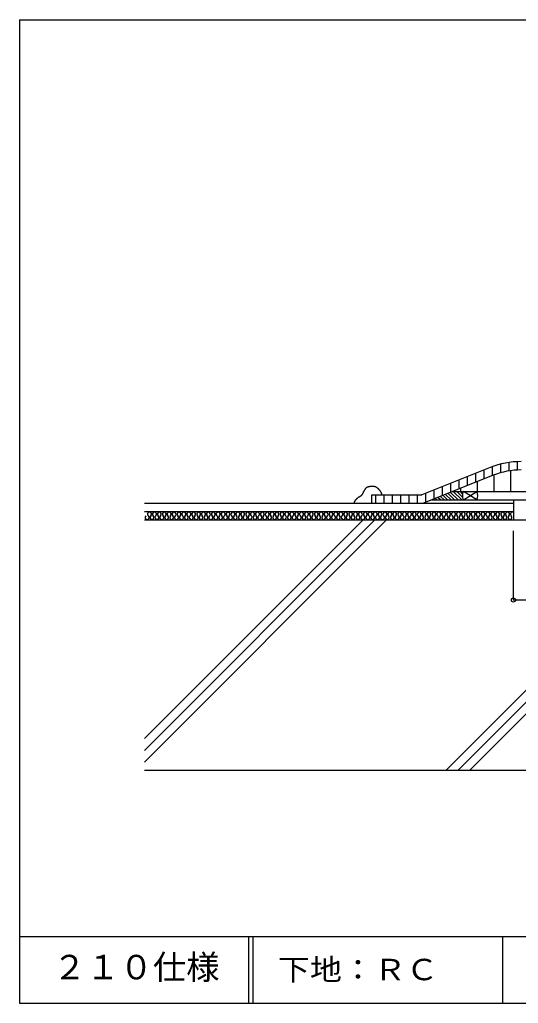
# Model space of a CAD drawing. Units: millimetres, scale not verified. Extents: x -372 to 428, y -616 to 614.
# Drawn here: x -372 to -73, y 24 to 614 of the extents above; entities that cross this region are included whole.
import ezdxf
from ezdxf.enums import TextEntityAlignment as Align

# ---------------------------------------------------------------- set-up
doc = ezdxf.new("R2010")
doc.units = ezdxf.units.MM
doc.header["$LTSCALE"] = 5
doc.header["$PDMODE"] = 32
doc.header["$PDSIZE"] = 2.5
for name, color, linetype in [('2-2_in line', 7, 'Continuous'), ('2-3', 3, 'Continuous'), ('2-4_out line', 2, 'Continuous'), ('2-8_drain他', 4, 'Continuous'), ('2-B_dim', 7, 'Continuous'), ('2-D_ハッチ他', 4, 'Continuous'), ('2-E_con他', 4, 'Continuous'), ('F-2', 7, 'Continuous'), ('F-5', 6, 'Continuous'), ('F-7', 1, 'Continuous'), ('F-A', 7, 'Continuous')]:
    doc.layers.add(name, color=color, linetype=linetype)
doc.styles.add('HG丸ｺﾞｼｯｸM-PRO', font='')
doc.styles.get('HG丸ｺﾞｼｯｸM-PRO').set_extended_font_data('HG丸ｺﾞｼｯｸM-PRO')

msp = doc.modelspace()

# ---------------------------------------------------------------- linework, layer by layer
at = {"layer": '2-2_in line'}
for p, q in [((-297.485, 319.357), (-76.022, 319.357)), ((-297.485, 314.357), (352.515, 314.357))]:
    msp.add_line(p, q, dxfattribs=at)
at = {"layer": '2-3'}
for p, q in [((-89.963, 345.781), (-131.022, 329.357)), ((-297.485, 164.357), (352.515, 164.357))]:
    msp.add_line(p, q, dxfattribs=at)
msp.add_lwpolyline([(-161.022, 324.357), (-161.022, 329.357), (-131.022, 329.357)], dxfattribs=at)
msp.add_arc((-71.393, 299.357), 50, 90, 111.80141, dxfattribs=at)
at = {"layer": '2-4_out line'}
msp.add_line((-297.485, 324.357), (-76.022, 324.357), dxfattribs=at)
at = {"layer": '2-8_drain他'}
for p, q in [((-78.542, 343.785), (-78.542, 348.843)), ((-73.542, 344.306), (-73.542, 349.311)), ((-98.542, 336.964), (-98.542, 342.349)), ((-93.542, 338.964), (-93.542, 344.349)), ((-88.542, 340.964), (-88.542, 346.324)), ((-83.542, 342.686), (-83.542, 347.859)), ((-77.644, 331.357), (-77.644, 343.921)), ((-113.542, 330.964), (-113.542, 336.349)), ((-108.542, 332.964), (-108.542, 338.349)), ((-103.542, 334.964), (-103.542, 340.349)), ((-97.644, 331.357), (-97.644, 337.323)), ((-87.644, 331.357), (-87.644, 341.32)), ((-123.542, 326.964), (-123.542, 332.349)), ((-118.542, 328.964), (-118.542, 334.349)), ((-107.644, 331.357), (-107.644, 333.323)), ((-158.542, 324.357), (-158.542, 329.357)), ((-153.542, 324.357), (-153.542, 329.357)), ((-148.542, 324.357), (-148.542, 329.357)), ((-143.542, 324.357), (-143.542, 329.357)), ((-138.542, 324.357), (-138.542, 329.357)), ((-133.542, 324.357), (-133.542, 329.357)), ((-128.542, 324.964), (-128.542, 330.349))]:
    msp.add_line(p, q, dxfattribs=at)
at = {"layer": '2-8_drain他', "color": 7}
for p, q in [((-88.106, 341.138), (-130.06, 324.357)), ((-111.022, 331.357), (-111.022, 331.972)), ((-125.06, 326.357), (23.015, 326.357)), ((-76.022, 326.357), (-76.022, 314.357))]:
    msp.add_line(p, q, dxfattribs=at)
for points in [[(-165.696, 331.828), (-165.81, 331.615), (-165.922, 331.401), (-166.033, 331.186), (-166.144, 330.97), (-166.255, 330.754), (-166.32, 330.628), (-166.408, 330.46), (-166.565, 330.17), (-166.729, 329.886), (-166.904, 329.608), (-167.093, 329.342), (-167.298, 329.089), (-167.426, 328.95), (-167.472, 328.903), (-167.554, 328.823), (-167.638, 328.747), (-167.725, 328.673), (-167.814, 328.602), (-167.905, 328.534), (-167.959, 328.496), (-168.049, 328.436), (-168.207, 328.34), (-168.368, 328.249), (-168.531, 328.16), (-168.694, 328.071), (-168.855, 327.979), (-168.946, 327.923), (-169.039, 327.864), (-169.195, 327.756), (-169.347, 327.643), (-169.497, 327.526), (-169.644, 327.406), (-169.79, 327.283), (-169.875, 327.212), (-169.98, 327.123), (-170.162, 326.968), (-170.341, 326.81), (-170.516, 326.649), (-170.687, 326.483)], [(-159.42, 334.329), (-159.629, 334.368), (-159.84, 334.402), (-159.963, 334.419), (-160.111, 334.437), (-160.367, 334.464), (-160.624, 334.483), (-160.88, 334.492), (-161.135, 334.491), (-161.389, 334.477), (-161.535, 334.462), (-161.643, 334.449), (-161.827, 334.42), (-162.011, 334.385), (-162.195, 334.347), (-162.379, 334.307), (-162.564, 334.267), (-162.672, 334.244), (-162.794, 334.219), (-163.004, 334.175), (-163.214, 334.129), (-163.421, 334.077), (-163.624, 334.014), (-163.82, 333.938), (-163.931, 333.887), (-164.03, 333.834), (-164.195, 333.73), (-164.353, 333.614), (-164.504, 333.486), (-164.647, 333.348), (-164.783, 333.203), (-164.859, 333.117), (-164.943, 333.014), (-165.081, 332.833), (-165.211, 332.647), (-165.335, 332.456), (-165.452, 332.262), (-165.565, 332.066), (-165.629, 331.952), (-165.696, 331.828)], [(-155.025, 329.357), (-155.044, 329.488), (-155.077, 329.713), (-155.114, 329.936), (-155.159, 330.157), (-155.215, 330.373), (-155.284, 330.585), (-155.331, 330.705), (-155.372, 330.797), (-155.45, 330.953), (-155.538, 331.105), (-155.632, 331.253), (-155.732, 331.399), (-155.837, 331.541), (-155.899, 331.622), (-155.973, 331.717), (-156.104, 331.878), (-156.236, 332.036), (-156.372, 332.191), (-156.509, 332.344), (-156.648, 332.496), (-156.729, 332.584), (-156.815, 332.675), (-156.964, 332.83), (-157.116, 332.984), (-157.271, 333.134), (-157.43, 333.28), (-157.593, 333.422), (-157.691, 333.501), (-157.778, 333.57), (-157.933, 333.684), (-158.092, 333.792), (-158.255, 333.893), (-158.422, 333.985), (-158.594, 334.069), (-158.695, 334.113), (-158.809, 334.157), (-159.009, 334.225), (-159.213, 334.281), (-159.42, 334.329)], [(-112.56, 331.357), (8.978, 331.357), (8.978, 331.972)], [(-170.687, 326.483), (-170.85, 326.309), (-170.941, 326.205), (-170.993, 326.143), (-171.079, 326.034), (-171.161, 325.921), (-171.239, 325.806), (-171.312, 325.687), (-171.379, 325.566), (-171.415, 325.494), (-171.461, 325.393), (-171.533, 325.214), (-171.595, 325.031), (-171.649, 324.845), (-171.699, 324.657), (-171.744, 324.467), (-171.77, 324.357)]]:
    msp.add_lwpolyline(points, dxfattribs=at)
for centre, radius, start, end in [((-71.393, 299.357), 45, 90, 111.80141), ((-101.61, 328.857), 5.071, 150.46461, 209.53539), ((-102.435, 328.857), 5.071, 330.46461, 29.53539)]:
    msp.add_arc(centre, radius, start, end, dxfattribs=at)
at = {"layer": '2-B_dim'}
for q in [(-76.022, 307.894), (-26.022, 266.365)]:
    msp.add_line((-76.022, 266.365), q, dxfattribs=at)
msp.add_point((-76.022, 266.365), dxfattribs=at)
at = {"layer": '2-D_ハッチ他'}
for p, q in [((-109.215, 326.357), (-113.742, 330.884)), ((-107.093, 326.357), (-112.227, 331.49)), ((-106.607, 327.992), (-109.972, 331.357)), ((-106.54, 330.046), (-107.851, 331.357)), ((-98.022, 326.357), (-106.022, 331.357)), ((-106.022, 326.357), (-98.022, 331.357)), ((-124.064, 326.357), (-124.348, 326.641)), ((-121.943, 326.357), (-122.833, 327.247)), ((-119.821, 326.357), (-121.318, 327.853)), ((-117.7, 326.357), (-119.803, 328.46)), ((-115.579, 326.357), (-118.288, 329.066)), ((-113.457, 326.357), (-116.772, 329.672)), ((-111.336, 326.357), (-115.257, 330.278))]:
    msp.add_line(p, q, dxfattribs=at)
for centre, start, end in [((-294.483, 317.815), 307.52351, 232.47649), ((-291.539, 317.815), 307.52351, 232.47649), ((-288.595, 317.815), 307.52351, 232.47649), ((-285.651, 317.815), 307.52351, 232.47649), ((-282.707, 317.815), 307.52351, 232.47649), ((-279.764, 317.815), 307.52351, 232.47649), ((-276.82, 317.815), 307.52351, 232.47649), ((-273.876, 317.815), 307.52351, 232.47649), ((-270.932, 317.815), 307.52351, 232.47649), ((-267.988, 317.815), 307.52351, 232.47649), ((-265.044, 317.815), 307.52351, 232.47649), ((-262.1, 317.815), 307.52351, 232.47649), ((-259.156, 317.815), 307.52351, 232.47649), ((-256.212, 317.815), 307.52351, 232.47649), ((-253.268, 317.815), 307.52351, 232.47649), ((-250.324, 317.815), 307.52351, 232.47649), ((-247.38, 317.815), 307.52351, 232.47649), ((-244.436, 317.815), 307.52351, 232.47649), ((-241.493, 317.815), 307.52351, 232.47649), ((-238.549, 317.815), 307.52351, 232.47649), ((-235.605, 317.815), 307.52351, 232.47649), ((-232.661, 317.815), 307.52351, 232.47649), ((-229.717, 317.815), 307.52351, 232.47649), ((-226.773, 317.815), 307.52351, 232.47649), ((-223.829, 317.815), 307.52351, 232.47649), ((-220.885, 317.815), 307.52351, 232.47649), ((-217.941, 317.815), 307.52351, 232.47649), ((-214.997, 317.815), 307.52351, 232.47649), ((-212.053, 317.815), 307.52351, 232.47649), ((-209.109, 317.815), 307.52351, 232.47649), ((-206.165, 317.815), 307.52351, 232.47649), ((-203.222, 317.815), 307.52351, 232.47649), ((-200.278, 317.815), 307.52351, 232.47649), ((-197.334, 317.815), 307.52351, 232.47649), ((-194.39, 317.815), 307.52351, 232.47649), ((-191.446, 317.815), 307.52351, 232.47649), ((-188.502, 317.815), 307.52351, 232.47649), ((-185.558, 317.815), 307.52351, 232.47649), ((-182.614, 317.815), 307.52351, 232.47649), ((-179.67, 317.815), 307.52351, 232.47649), ((-176.726, 317.815), 307.52351, 232.47649), ((-173.782, 317.815), 307.52351, 232.47649), ((-170.838, 317.815), 307.52351, 232.47649), ((-167.895, 317.815), 307.52351, 232.47649), ((-164.951, 317.815), 307.52351, 232.47649), ((-162.007, 317.815), 307.52351, 232.47649), ((-159.063, 317.815), 307.52351, 232.47649), ((-156.119, 317.815), 307.52351, 232.47649), ((-153.175, 317.815), 307.52351, 232.47649), ((-150.231, 317.815), 307.52351, 232.47649), ((-147.287, 317.815), 307.52351, 232.47649), ((-144.343, 317.815), 307.52351, 232.47649), ((-141.399, 317.815), 307.52351, 232.47649), ((-138.455, 317.815), 307.52351, 232.47649), ((-135.511, 317.815), 307.52351, 232.47649), ((-132.567, 317.815), 307.52351, 232.47649), ((-129.624, 317.815), 307.52351, 232.47649), ((-126.68, 317.815), 307.52351, 232.47649), ((-123.736, 317.815), 307.52351, 232.47649), ((-120.792, 317.815), 307.52351, 232.47649), ((-117.848, 317.815), 307.52351, 232.47649), ((-114.904, 317.815), 307.52351, 232.47649), ((-111.96, 317.815), 307.52351, 232.47649), ((-109.016, 317.815), 307.52351, 232.47649), ((-106.072, 317.815), 307.52351, 232.47649), ((-103.128, 317.815), 307.52351, 232.47649), ((-100.184, 317.815), 307.52351, 232.47649), ((-97.24, 317.815), 307.52351, 232.47649), ((-94.297, 317.815), 307.52351, 232.47649), ((-91.353, 317.815), 307.52351, 232.47649), ((-88.409, 317.815), 307.52351, 232.47649), ((-85.465, 317.815), 307.52351, 232.47649), ((-82.521, 317.815), 307.52351, 232.47649), ((-79.577, 317.815), 307.52351, 232.47649), ((-76.633, 317.815), 59.6482, 232.47649), ((-295.955, 315.899), 127.52351, 52.47649), ((-293.011, 315.899), 127.52351, 52.47649), ((-290.067, 315.899), 127.52351, 52.47649), ((-287.123, 315.899), 127.52351, 52.47649), ((-284.179, 315.899), 127.52351, 52.47649), ((-281.235, 315.899), 127.52351, 52.47649), ((-278.292, 315.899), 127.52351, 52.47649), ((-275.348, 315.899), 127.52351, 52.47649), ((-272.404, 315.899), 127.52351, 52.47649), ((-269.46, 315.899), 127.52351, 52.47649), ((-266.516, 315.899), 127.52351, 52.47649), ((-263.572, 315.899), 127.52351, 52.47649), ((-260.628, 315.899), 127.52351, 52.47649), ((-257.684, 315.899), 127.52351, 52.47649), ((-254.74, 315.899), 127.52351, 52.47649), ((-251.796, 315.899), 127.52351, 52.47649), ((-248.852, 315.899), 127.52351, 52.47649), ((-245.908, 315.899), 127.52351, 52.47649), ((-242.964, 315.899), 127.52351, 52.47649), ((-240.021, 315.899), 127.52351, 52.47649), ((-237.077, 315.899), 127.52351, 52.47649), ((-234.133, 315.899), 127.52351, 52.47649), ((-231.189, 315.899), 127.52351, 52.47649), ((-228.245, 315.899), 127.52351, 52.47649), ((-225.301, 315.899), 127.52351, 52.47649), ((-222.357, 315.899), 127.52351, 52.47649), ((-219.413, 315.899), 127.52351, 52.47649), ((-216.469, 315.899), 127.52351, 52.47649), ((-213.525, 315.899), 127.52351, 52.47649), ((-210.581, 315.899), 127.52351, 52.47649), ((-207.637, 315.899), 127.52351, 52.47649), ((-204.694, 315.899), 127.52351, 52.47649), ((-201.75, 315.899), 127.52351, 52.47649), ((-198.806, 315.899), 127.52351, 52.47649), ((-195.862, 315.899), 127.52351, 52.47649), ((-192.918, 315.899), 127.52351, 52.47649), ((-189.974, 315.899), 127.52351, 52.47649), ((-187.03, 315.899), 127.52351, 52.47649), ((-184.086, 315.899), 127.52351, 52.47649), ((-181.142, 315.899), 127.52351, 52.47649), ((-178.198, 315.899), 127.52351, 52.47649), ((-175.254, 315.899), 127.52351, 52.47649), ((-172.31, 315.899), 127.52351, 52.47649), ((-169.366, 315.899), 127.52351, 52.47649), ((-166.423, 315.899), 127.52351, 52.47649), ((-163.479, 315.899), 127.52351, 52.47649), ((-160.535, 315.899), 127.52351, 52.47649), ((-157.591, 315.899), 127.52351, 52.47649), ((-154.647, 315.899), 127.52351, 52.47649), ((-151.703, 315.899), 127.52351, 52.47649), ((-148.759, 315.899), 127.52351, 52.47649), ((-145.815, 315.899), 127.52351, 52.47649), ((-142.871, 315.899), 127.52351, 52.47649), ((-139.927, 315.899), 127.52351, 52.47649), ((-136.983, 315.899), 127.52351, 52.47649), ((-134.039, 315.899), 127.52351, 52.47649), ((-131.096, 315.899), 127.52351, 52.47649), ((-128.152, 315.899), 127.52351, 52.47649), ((-125.208, 315.899), 127.52351, 52.47649), ((-122.264, 315.899), 127.52351, 52.47649), ((-119.32, 315.899), 127.52351, 52.47649), ((-116.376, 315.899), 127.52351, 52.47649), ((-113.432, 315.899), 127.52351, 52.47649), ((-110.488, 315.899), 127.52351, 52.47649), ((-107.544, 315.899), 127.52351, 52.47649), ((-104.6, 315.899), 127.52351, 52.47649), ((-101.656, 315.899), 127.52351, 52.47649), ((-98.712, 315.899), 127.52351, 52.47649), ((-95.768, 315.899), 127.52351, 52.47649), ((-92.825, 315.899), 127.52351, 52.47649), ((-89.881, 315.899), 127.52351, 52.47649), ((-86.937, 315.899), 127.52351, 52.47649), ((-83.993, 315.899), 127.52351, 52.47649), ((-81.049, 315.899), 127.52351, 52.47649), ((-78.105, 315.899), 127.52351, 52.47649)]:
    msp.add_arc(centre, 1.208, start, end, dxfattribs=at)
at = {"layer": '2-E_con他'}
for p, q in [((-297.485, 183.187), (-166.314, 314.357)), ((-297.485, 169.045), (-152.172, 314.357)), ((-297.485, 176.116), (-159.243, 314.357)), ((-116.314, 164.357), (33.686, 314.357)), ((-109.243, 164.357), (40.757, 314.357)), ((-102.172, 164.357), (47.828, 314.357))]:
    msp.add_line(p, q, dxfattribs=at)
at = {"layer": 'F-2'}
msp.add_line((-82.485, 64.417), (-82.485, 24.417), dxfattribs=at)
at = {"layer": 'F-5'}
for p, q in [((-372.485, 64.417), (427.515, 64.417)), ((-234.985, 64.417), (-234.985, 24.417)), ((-232.485, 64.417), (-232.485, 24.417))]:
    msp.add_line(p, q, dxfattribs=at)
at = {"layer": 'F-7'}
for p, q in [((-372.485, 614.417), (427.515, 614.417)), ((-372.485, 614.417), (-372.485, 24.417)), ((-372.485, 24.417), (427.515, 24.417))]:
    msp.add_line(p, q, dxfattribs=at)

# ---------------------------------------------------------------- texts
at = {"layer": 'F-A', "style": 'HG丸ｺﾞｼｯｸM-PRO'}
msp.add_text('２１０仕様', height=14.66, dxfattribs=at).set_placement((-352.485, 34.417), align=Align.BOTTOM_LEFT)
at = {"layer": 'F-A', "style": 'HG丸ｺﾞｼｯｸM-PRO', "width": 1.1}
msp.add_text('下地：ＲＣ', height=12.83, dxfattribs=at).set_placement((-217.485, 34.417), align=Align.BOTTOM_LEFT)

doc.saveas('drawing.dxf')
